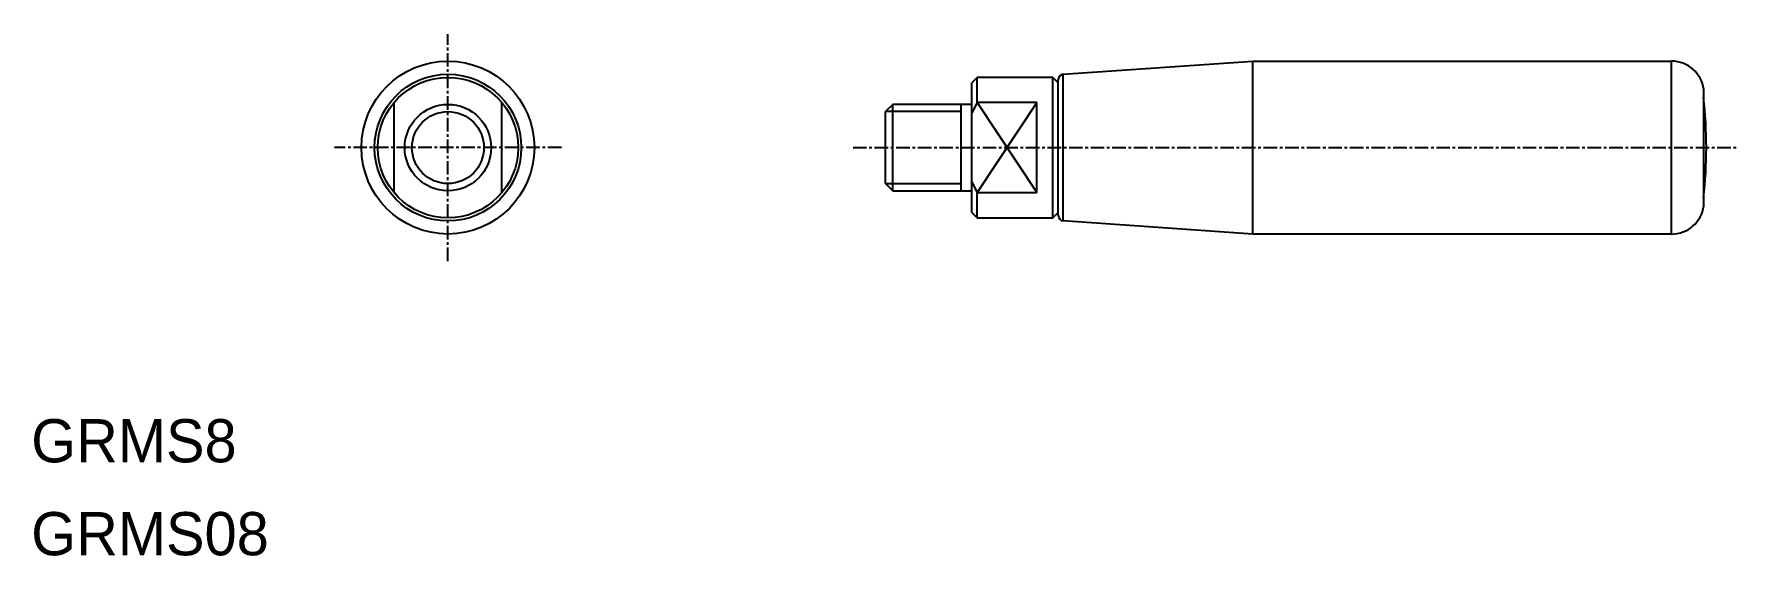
# Model space of a CAD drawing. Extents: x 0 to 158, y 0 to 48.
import ezdxf

# ---------------------------------------------------------------- set-up
doc = ezdxf.new("R2010")
doc.units = 0
doc.linetypes.add('CENTER', pattern=[2, 1.25, -0.25, 0.25, -0.25])
doc.layers.get('0').update_dxf_attribs({"linetype": 'CONTINUOUS'})
doc.layers.add('CENTER', color=1, linetype='CENTER')

msp = doc.modelspace()

# ---------------------------------------------------------------- linework, layer by layer
at = {"color": 7, "linetype": 'CONTINUOUS'}
for p, q in [((87.58, 44.23), (87.08, 43.73)), ((94.58, 44.23), (87.58, 44.23)), ((87.58, 41.89), (87.58, 44.23)), ((95.08, 43.73), (94.58, 44.23)), ((94.58, 31.23), (94.58, 44.23)), ((95.53, 44.52), (113.08, 45.73)), ((95.53, 30.95), (95.53, 44.52)), ((113.08, 45.73), (151.85, 45.73)), ((113.08, 29.73), (113.08, 45.73)), ((151.85, 29.73), (151.85, 45.73)), ((87.08, 31.73), (87.08, 43.73)), ((95.08, 43.73), (95.08, 44.02)), ((95.08, 31.73), (95.08, 43.73)), ((154.83, 32.34), (154.83, 43.12)), ((33.58, 41.89), (33.58, 33.58)), ((43.58, 33.58), (43.58, 41.89)), ((79.75, 41.73), (79.08, 41.06)), ((79.08, 34.41), (79.08, 41.06)), ((87.08, 41.73), (79.75, 41.73)), ((79.75, 33.73), (79.75, 41.73)), ((86.08, 33.73), (86.08, 41.73)), ((93.08, 41.89), (87.58, 41.89)), ((93.08, 33.58), (93.08, 41.89)), ((79.08, 34.41), (79.75, 33.73)), ((79.75, 33.73), (87.08, 33.73)), ((87.08, 34.52), (87.58, 33.58)), ((87.58, 31.23), (87.58, 33.58)), ((87.58, 33.58), (93.08, 33.58)), ((87.08, 31.73), (87.58, 31.23)), ((94.58, 31.23), (95.08, 31.73)), ((95.08, 31.44), (95.08, 31.73)), ((87.58, 31.23), (94.58, 31.23)), ((113.08, 29.73), (95.53, 30.95)), ((151.85, 29.73), (113.08, 29.73))]:
    msp.add_line(p, q, dxfattribs=at)
at = {"color": 3, "linetype": 'CONTINUOUS'}
for p, q in [((86.08, 41.06), (79.08, 41.06)), ((87.58, 41.89), (93.08, 33.58)), ((93.08, 41.89), (87.58, 33.58)), ((79.08, 34.41), (86.08, 34.41))]:
    msp.add_line(p, q, dxfattribs=at)
at = {"color": 7, "linetype": 'CONTINUOUS', "flags": 128}
msp.add_lwpolyline([(87.58, 41.89), (87.51, 41.78), (87.08, 40.95)], dxfattribs=at)
at = {"color": 7, "linetype": 'CONTINUOUS'}
for radius in [8, 6.79, 6.5, 4]:
    msp.add_circle((38.58, 37.73), radius, dxfattribs=at)
at = {"color": 3, "linetype": 'CONTINUOUS'}
msp.add_circle((38.58, 37.73), 3.33, dxfattribs=at)
at = {"color": 7, "linetype": 'CONTINUOUS'}
for centre, radius, start, end in [((95.58, 44.02), 0.5, 94.7636, 180), ((151.85, 42.73), 3, 7.4482, 90), ((112.44, 37.73), 42.63, 353.7534, 6.2466), ((151.85, 32.73), 3, 270, 352.5518), ((95.58, 31.44), 0.5, 180, 265.2364)]:
    msp.add_arc(centre, radius, start, end, dxfattribs=at)
at = {"layer": 'CENTER', "color": 1, "linetype": 'CENTER'}
for p, q in [((38.58, 27.23), (38.58, 48.23)), ((49.08, 37.73), (28.08, 37.73)), ((76.08, 37.73), (158.08, 37.73))]:
    msp.add_line(p, q, dxfattribs=at)

# ---------------------------------------------------------------- texts
for s, p in [('GRMS8', (0, 8.6)), ('GRMS08', (0, 0))]:
    msp.add_text(s, height=4).set_placement(p)

doc.saveas('drawing.dxf')
